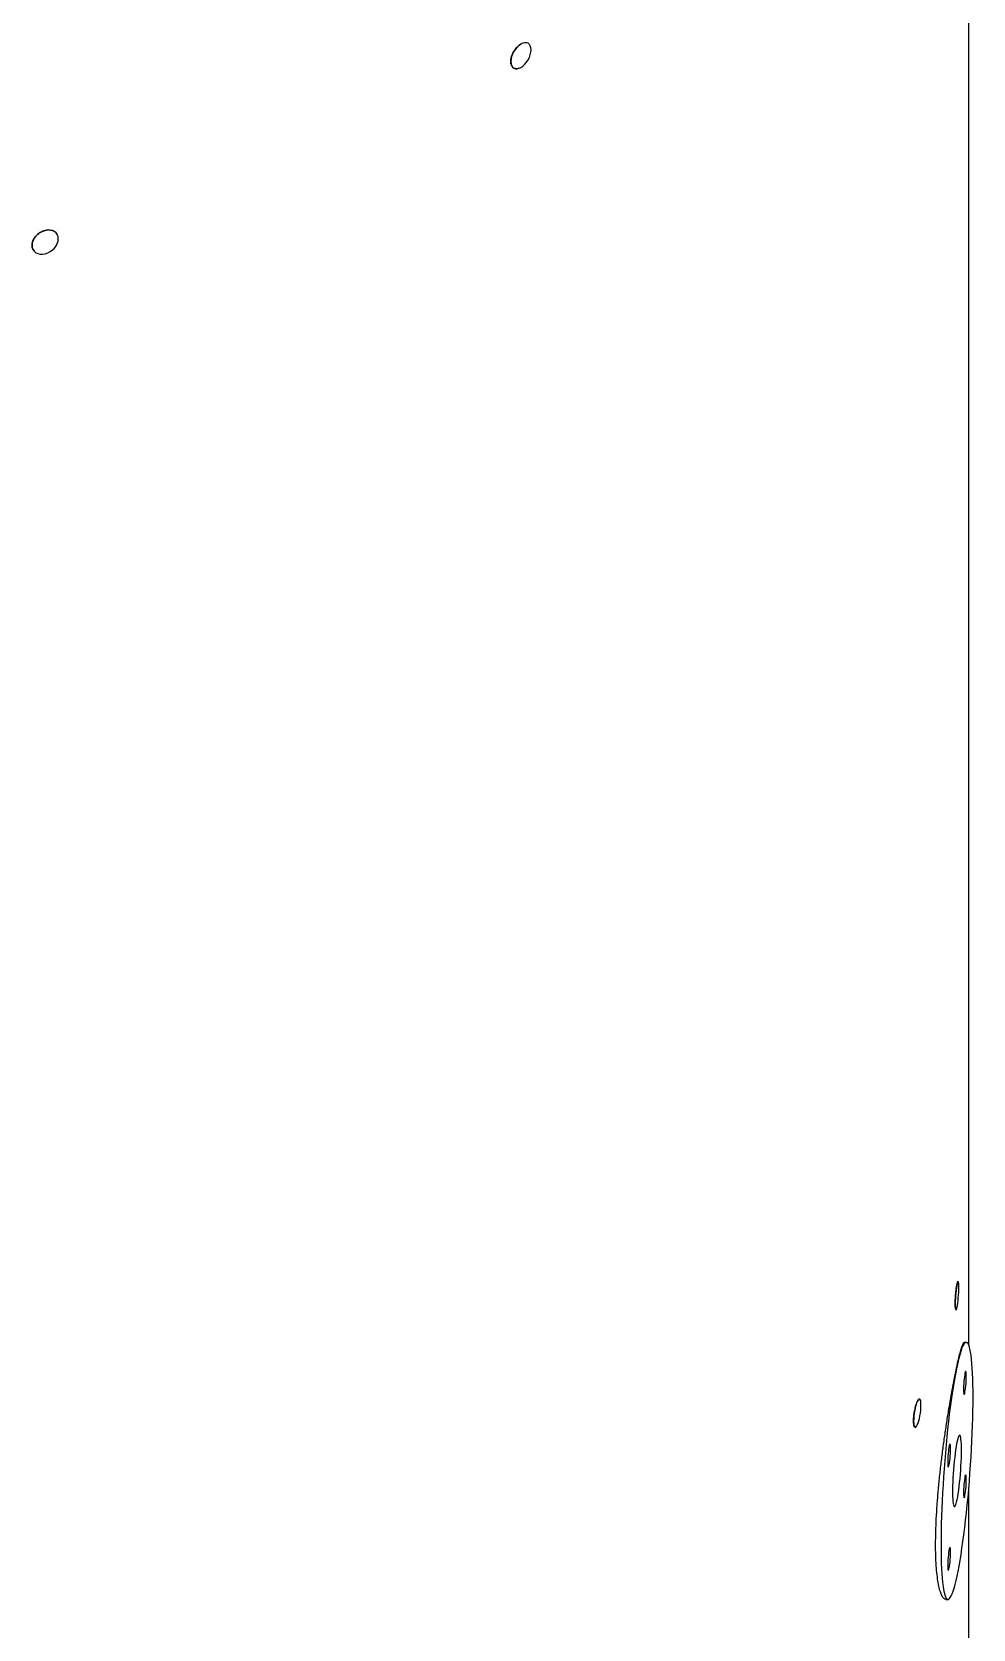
# Model space of a CAD drawing. Header units: millimetres. Extents: x -12403 to 8666, y -15213 to 13435.
# Drawn here: x 6671 to 7348, y 2532 to 3680 of the extents above; entities that cross this region are included whole.
import ezdxf

# ---------------------------------------------------------------- set-up
doc = ezdxf.new("R2010")
doc.units = ezdxf.units.MM

msp = doc.modelspace()

# ---------------------------------------------------------------- linework, layer by layer
at = {"color": 7, "linetype": 'Continuous', "lineweight": 25}
for p, q in [((7344.65, 2735.8), (7344.65, 4400.87)), ((6688.77, 3535.42), (6688.75, 3535.44)), ((6672.25, 3523.12), (6672.26, 3523.1)), ((7336.88, 2782.01), (7336.86, 2782.01)), ((7335.38, 2761.46), (7335.39, 2761.46)), ((7342.82, 2738.04), (7341.5, 2738.13)), ((7309.13, 2697.29), (7309.12, 2697.29)), ((7305.98, 2676.93), (7306, 2676.93)), ((7344.65, 2493.12), (7344.65, 2633.88)), ((7328.14, 2553.21), (7329.45, 2553.12))]:
    msp.add_line(p, q, dxfattribs=at)
at = {"color": 7, "linetype": 'Continuous', "lineweight": 25, "flags": 128}
for points in [[(7022.6, 3671.7), (7021.18, 3670.72), (7019.82, 3669.45), (7018.56, 3667.94), (7017.45, 3666.26), (7016.55, 3664.46), (7015.87, 3662.62), (7015.46, 3660.8), (7015.32, 3659.08), (7015.46, 3657.52), (7015.87, 3656.18), (7016.55, 3655.12), (7017.45, 3654.37), (7018.56, 3653.96), (7019.82, 3653.91), (7021.18, 3654.22), (7022.6, 3654.88)], [(7022.6, 3654.88), (7024.02, 3655.86), (7025.39, 3657.13), (7026.65, 3658.63), (7027.75, 3660.31), (7028.66, 3662.11), (7029.33, 3663.95), (7029.75, 3665.77), (7029.89, 3667.49), (7029.75, 3669.05), (7029.33, 3670.39), (7028.66, 3671.46), (7027.75, 3672.21), (7026.65, 3672.62), (7025.39, 3672.67), (7024.02, 3672.36), (7022.6, 3671.7)], [(6680.51, 3537.67), (6678.67, 3537.05), (6676.9, 3536.13), (6675.26, 3534.95), (6673.83, 3533.54), (6672.65, 3531.98), (6671.78, 3530.3), (6671.24, 3528.59), (6671.06, 3526.91), (6671.24, 3525.31), (6671.78, 3523.87), (6672.65, 3522.63), (6673.83, 3521.65), (6675.26, 3520.96), (6676.9, 3520.59), (6678.67, 3520.55), (6680.51, 3520.85)], [(6680.51, 3520.85), (6682.36, 3521.47), (6684.13, 3522.39), (6685.77, 3523.58), (6687.2, 3524.98), (6688.38, 3526.55), (6689.25, 3528.22), (6689.79, 3529.93), (6689.97, 3531.61), (6689.79, 3533.21), (6689.25, 3534.65), (6688.38, 3535.89), (6687.2, 3536.87), (6685.77, 3537.56), (6684.13, 3537.93), (6682.36, 3537.97), (6680.51, 3537.67)], [(7336.14, 2780.14), (7335.89, 2778.83), (7335.65, 2777.25), (7335.42, 2775.45), (7335.23, 2773.51), (7335.07, 2771.5), (7334.95, 2769.5), (7334.88, 2767.59), (7334.86, 2765.83), (7334.88, 2764.31), (7334.95, 2763.06), (7335.07, 2762.16), (7335.23, 2761.61), (7335.42, 2761.46), (7335.65, 2761.71), (7335.89, 2762.33), (7336.14, 2763.32)], [(7336.14, 2763.32), (7336.38, 2764.64), (7336.62, 2766.22), (7336.85, 2768.02), (7337.04, 2769.96), (7337.2, 2771.97), (7337.32, 2773.97), (7337.39, 2775.88), (7337.41, 2777.63), (7337.39, 2779.16), (7337.32, 2780.4), (7337.2, 2781.31), (7337.04, 2781.85), (7336.85, 2782), (7336.62, 2781.76), (7336.38, 2781.13), (7336.14, 2780.14)], [(7336.14, 2569.88), (7336.86, 2573.37), (7337.58, 2577.14), (7338.29, 2581.18), (7339, 2585.47), (7339.69, 2590), (7340.37, 2594.75), (7341.04, 2599.7), (7341.68, 2604.83), (7342.3, 2610.12), (7342.9, 2615.55), (7343.47, 2621.1), (7344.02, 2626.75), (7344.53, 2632.47), (7345.01, 2638.24), (7345.45, 2644.05), (7345.86, 2649.85), (7346.22, 2655.64), (7346.55, 2661.4), (7346.84, 2667.08), (7347.08, 2672.69), (7347.29, 2678.19), (7347.44, 2683.55), (7347.56, 2688.77), (7347.62, 2693.82), (7347.65, 2698.68), (7347.62, 2703.33), (7347.56, 2707.75), (7347.44, 2711.92), (7347.29, 2715.83), (7347.08, 2719.47), (7346.84, 2722.81), (7346.55, 2725.85), (7346.22, 2728.58), (7345.86, 2730.97), (7345.45, 2733.03), (7345.01, 2734.74), (7344.53, 2736.1), (7344.02, 2737.11), (7343.47, 2737.75), (7342.9, 2738.03), (7342.3, 2737.94), (7341.68, 2737.49), (7341.04, 2736.68), (7340.37, 2735.5), (7339.69, 2733.98), (7339, 2732.1), (7338.29, 2729.88), (7337.58, 2727.33), (7336.86, 2724.46), (7336.14, 2721.27)], [(7336.14, 2721.27), (7335.41, 2717.79), (7334.69, 2714.02), (7333.98, 2709.98), (7333.27, 2705.69), (7332.58, 2701.16), (7331.9, 2696.41), (7331.23, 2691.46), (7330.59, 2686.33), (7329.97, 2681.04), (7329.37, 2675.6), (7328.8, 2670.05), (7328.25, 2664.41), (7327.74, 2658.69), (7327.26, 2652.91), (7326.82, 2647.11), (7326.41, 2641.3), (7326.05, 2635.51), (7325.72, 2629.76), (7325.43, 2624.07), (7325.19, 2618.47), (7324.98, 2612.97), (7324.83, 2607.6), (7324.71, 2602.38), (7324.65, 2597.34), (7324.62, 2592.48), (7324.65, 2587.83), (7324.71, 2583.41), (7324.83, 2579.23), (7324.98, 2575.32), (7325.19, 2571.69), (7325.43, 2568.34), (7325.72, 2565.3), (7326.05, 2562.58), (7326.41, 2560.19), (7326.82, 2558.13), (7327.26, 2556.41), (7327.74, 2555.05), (7328.25, 2554.05), (7328.8, 2553.41), (7329.37, 2553.13), (7329.97, 2553.22), (7330.59, 2553.67), (7331.23, 2554.48), (7331.9, 2555.65), (7332.58, 2557.18), (7333.27, 2559.06), (7333.98, 2561.28), (7334.69, 2563.83), (7335.41, 2566.7), (7336.14, 2569.88)], [(7342.81, 2713.54), (7342.79, 2714.88), (7342.72, 2715.93), (7342.6, 2716.65), (7342.45, 2717.01), (7342.27, 2716.98), (7342.06, 2716.57), (7341.84, 2715.8), (7341.62, 2714.7), (7341.41, 2713.33), (7341.21, 2711.74), (7341.05, 2710.02), (7340.91, 2708.25), (7340.82, 2706.5), (7340.77, 2704.86), (7340.77, 2703.4), (7340.82, 2702.2), (7340.91, 2701.31), (7341.05, 2700.77), (7341.21, 2700.6), (7341.41, 2700.82), (7341.62, 2701.42), (7341.84, 2702.36), (7342.06, 2703.6), (7342.27, 2705.09), (7342.45, 2706.75), (7342.6, 2708.51), (7342.72, 2710.28), (7342.79, 2711.99), (7342.81, 2713.54)], [(7307.57, 2695.52), (7307.05, 2694.24), (7306.55, 2692.68), (7306.09, 2690.91), (7305.69, 2688.99), (7305.36, 2687), (7305.12, 2685.02), (7304.96, 2683.11), (7304.91, 2681.36), (7304.96, 2679.83), (7305.12, 2678.58), (7305.36, 2677.66), (7305.69, 2677.1), (7306.09, 2676.92), (7306.55, 2677.14), (7307.05, 2677.74), (7307.57, 2678.7)], [(7307.57, 2678.7), (7308.08, 2679.98), (7308.58, 2681.54), (7309.04, 2683.31), (7309.44, 2685.22), (7309.77, 2687.21), (7310.02, 2689.2), (7310.17, 2691.1), (7310.22, 2692.85), (7310.17, 2694.38), (7310.02, 2695.63), (7309.77, 2696.56), (7309.44, 2697.12), (7309.04, 2697.29), (7308.58, 2697.08), (7308.08, 2696.48), (7307.57, 2695.52)], [(7331.51, 2661.39), (7331.48, 2662.73), (7331.41, 2663.78), (7331.3, 2664.5), (7331.14, 2664.86), (7330.96, 2664.83), (7330.76, 2664.42), (7330.54, 2663.65), (7330.32, 2662.55), (7330.1, 2661.18), (7329.91, 2659.59), (7329.74, 2657.87), (7329.61, 2656.1), (7329.51, 2654.35), (7329.46, 2652.71), (7329.46, 2651.25), (7329.51, 2650.05), (7329.61, 2649.16), (7329.74, 2648.62), (7329.91, 2648.45), (7330.1, 2648.67), (7330.32, 2649.27), (7330.54, 2650.21), (7330.76, 2651.45), (7330.96, 2652.94), (7331.14, 2654.6), (7331.3, 2656.36), (7331.41, 2658.13), (7331.48, 2659.84), (7331.51, 2661.39)], [(7339.33, 2660.33), (7339.31, 2662.71), (7339.24, 2664.85), (7339.13, 2666.73), (7338.98, 2668.3), (7338.79, 2669.56), (7338.56, 2670.48), (7338.29, 2671.05), (7338, 2671.26), (7337.68, 2671.11), (7337.34, 2670.61), (7336.98, 2669.75), (7336.61, 2668.55), (7336.23, 2667.03), (7335.85, 2665.21), (7335.48, 2663.12), (7335.11, 2660.77), (7334.76, 2658.22), (7334.43, 2655.48), (7334.12, 2652.61), (7333.84, 2649.64), (7333.59, 2646.61), (7333.38, 2643.57), (7333.21, 2640.56), (7333.08, 2637.61), (7332.99, 2634.78), (7332.94, 2632.1), (7332.94, 2629.61), (7332.99, 2627.34), (7333.08, 2625.33), (7333.21, 2623.6), (7333.38, 2622.19), (7333.59, 2621.1), (7333.84, 2620.35), (7334.12, 2619.96), (7334.43, 2619.92), (7334.76, 2620.25), (7335.11, 2620.94), (7335.48, 2621.96), (7335.85, 2623.33), (7336.23, 2625), (7336.61, 2626.96), (7336.98, 2629.18), (7337.34, 2631.64), (7337.68, 2634.29), (7338, 2637.09), (7338.29, 2640.02), (7338.56, 2643.03), (7338.79, 2646.07), (7338.98, 2649.1), (7339.13, 2652.08), (7339.24, 2654.98), (7339.31, 2657.74), (7339.33, 2660.33)], [(7342.81, 2639.2), (7342.79, 2640.54), (7342.72, 2641.59), (7342.6, 2642.31), (7342.45, 2642.67), (7342.27, 2642.64), (7342.06, 2642.23), (7341.84, 2641.46), (7341.62, 2640.36), (7341.41, 2638.99), (7341.21, 2637.4), (7341.05, 2635.68), (7340.91, 2633.91), (7340.82, 2632.16), (7340.77, 2630.52), (7340.77, 2629.06), (7340.82, 2627.86), (7340.91, 2626.97), (7341.05, 2626.43), (7341.21, 2626.27), (7341.41, 2626.49), (7341.62, 2627.08), (7341.84, 2628.02), (7342.06, 2629.26), (7342.27, 2630.75), (7342.45, 2632.41), (7342.6, 2634.17), (7342.72, 2635.94), (7342.79, 2637.65), (7342.81, 2639.2)], [(7331.51, 2587.05), (7331.48, 2588.39), (7331.41, 2589.44), (7331.3, 2590.16), (7331.14, 2590.52), (7330.96, 2590.49), (7330.76, 2590.08), (7330.54, 2589.31), (7330.32, 2588.21), (7330.1, 2586.84), (7329.91, 2585.25), (7329.74, 2583.53), (7329.61, 2581.76), (7329.51, 2580.01), (7329.46, 2578.37), (7329.46, 2576.91), (7329.51, 2575.71), (7329.61, 2574.82), (7329.74, 2574.28), (7329.91, 2574.12), (7330.1, 2574.34), (7330.32, 2574.93), (7330.54, 2575.87), (7330.76, 2577.11), (7330.96, 2578.6), (7331.14, 2580.26), (7331.3, 2582.02), (7331.41, 2583.79), (7331.48, 2585.5), (7331.51, 2587.05)]]:
    msp.add_lwpolyline(points, dxfattribs=at)
at = {"color": 7, "linetype": 'Continuous', "lineweight": 25}
for points, knots in [([(7022.6, 3654.88), (7022.32, 3654.73), (7021.22, 3654.14), (7019.35, 3653.71), (7017.31, 3654.22), (7015.87, 3655.76), (7015.19, 3658.14), (7015.35, 3661.11), (7016.33, 3664.32), (7018.02, 3667.39), (7020.2, 3670.05), (7021.81, 3671.15), (7022.6, 3671.7)], [0, 0, 0, 0, 0.0370806, 0.1444448, 0.2518088, 0.3591759, 0.4665444, 0.5739118, 0.681275, 0.7886411, 0.8960093, 1, 1, 1, 1]), ([(6672.32, 3523.18), (6672.19, 3523.3), (6671.43, 3524.02), (6670.96, 3526.04), (6671.1, 3528.91), (6672.39, 3531.88), (6674.57, 3534.53), (6677.39, 3536.63), (6679.48, 3537.33), (6680.51, 3537.67)], [0, 0, 0, 0, 0.0324605, 0.1945692, 0.3566763, 0.5187765, 0.6808819, 0.8429899, 1, 1, 1, 1]), ([(6680.51, 3537.67), (6680.55, 3537.68), (6681.64, 3537.95), (6683.82, 3538.15), (6686.55, 3537.38), (6688.24, 3536.37), (6688.66, 3535.5), (6688.7, 3535.41)], [0, 0, 0, 0, 0.0101485, 0.32839369, 0.64663041, 0.9648967, 1, 1, 1, 1]), ([(7335.39, 2761.61), (7335.32, 2761.58), (7335.13, 2761.52), (7334.92, 2762.67), (7334.79, 2764.85), (7334.82, 2767.86), (7335, 2771.3), (7335.31, 2774.77), (7335.71, 2777.93), (7335.99, 2779.41), (7336.14, 2780.14)], [0, 0, 0, 0, 0.0680572, 0.2017944, 0.3355343, 0.4692657, 0.6029957, 0.7367313, 0.8704697, 1, 1, 1, 1]), ([(7336.14, 2780.14), (7336.14, 2780.16), (7336.29, 2780.84), (7336.55, 2781.82), (7336.76, 2781.89), (7336.86, 2781.92)], [0, 0, 0, 0, 0.0173631, 0.5619919, 1, 1, 1, 1]), ([(7336.14, 2721.27), (7336.15, 2721.36), (7336.6, 2723.43), (7337.45, 2727.13), (7338.57, 2731.55), (7339.58, 2734.92), (7340.45, 2737.08), (7341.09, 2738.13), (7341.4, 2738.02), (7341.49, 2737.98)], [0, 0, 0, 0, 0.0083534, 0.1892419, 0.3707078, 0.5515987, 0.7324747, 0.9139252, 1, 1, 1, 1]), ([(7328.15, 2553.37), (7327.91, 2553.36), (7327.18, 2553.32), (7326.02, 2554.52), (7324.72, 2556.9), (7323.56, 2560.45), (7322.56, 2565.06), (7321.76, 2570.71), (7321.17, 2577.29), (7320.81, 2584.72), (7320.7, 2592.92), (7320.83, 2601.77), (7321.2, 2611.15), (7321.8, 2620.96), (7322.61, 2631.07), (7323.61, 2641.37), (7324.77, 2651.73), (7326.08, 2662.01), (7327.48, 2672.11), (7328.95, 2681.87), (7330.46, 2691.2), (7331.96, 2699.91), (7333.43, 2707.88), (7334.83, 2715.12), (7335.7, 2719.22), (7336.14, 2721.27)], [0, 0, 0, 0, 0.0221385, 0.0665602, 0.1111209, 0.1558234, 0.2003834, 0.2449492, 0.2896576, 0.3342226, 0.3786503, 0.42322, 0.4676477, 0.5120099, 0.5565132, 0.6008761, 0.6453473, 0.6899596, 0.7344309, 0.7790154, 0.8237422, 0.8683263, 0.9121721, 0.9561544, 1, 1, 1, 1]), ([(7306, 2677.07), (7305.88, 2677.06), (7305.51, 2677.02), (7305.09, 2678.19), (7304.83, 2680.38), (7304.89, 2683.39), (7305.25, 2686.8), (7305.88, 2690.24), (7306.69, 2693.36), (7307.28, 2694.81), (7307.57, 2695.52)], [0, 0, 0, 0, 0.06335914, 0.19776975, 0.33218407, 0.46658939, 0.60099467, 0.73540293, 0.86981611, 1, 1, 1, 1]), ([(7307.57, 2695.52), (7307.57, 2695.54), (7307.88, 2696.2), (7308.45, 2697.16), (7308.9, 2697.2), (7309.11, 2697.21)], [0, 0, 0, 0, 0.01701708, 0.55080617, 1, 1, 1, 1])]:
    msp.add_open_spline(points, degree=3, knots=knots, dxfattribs=at)

doc.saveas('drawing.dxf')
